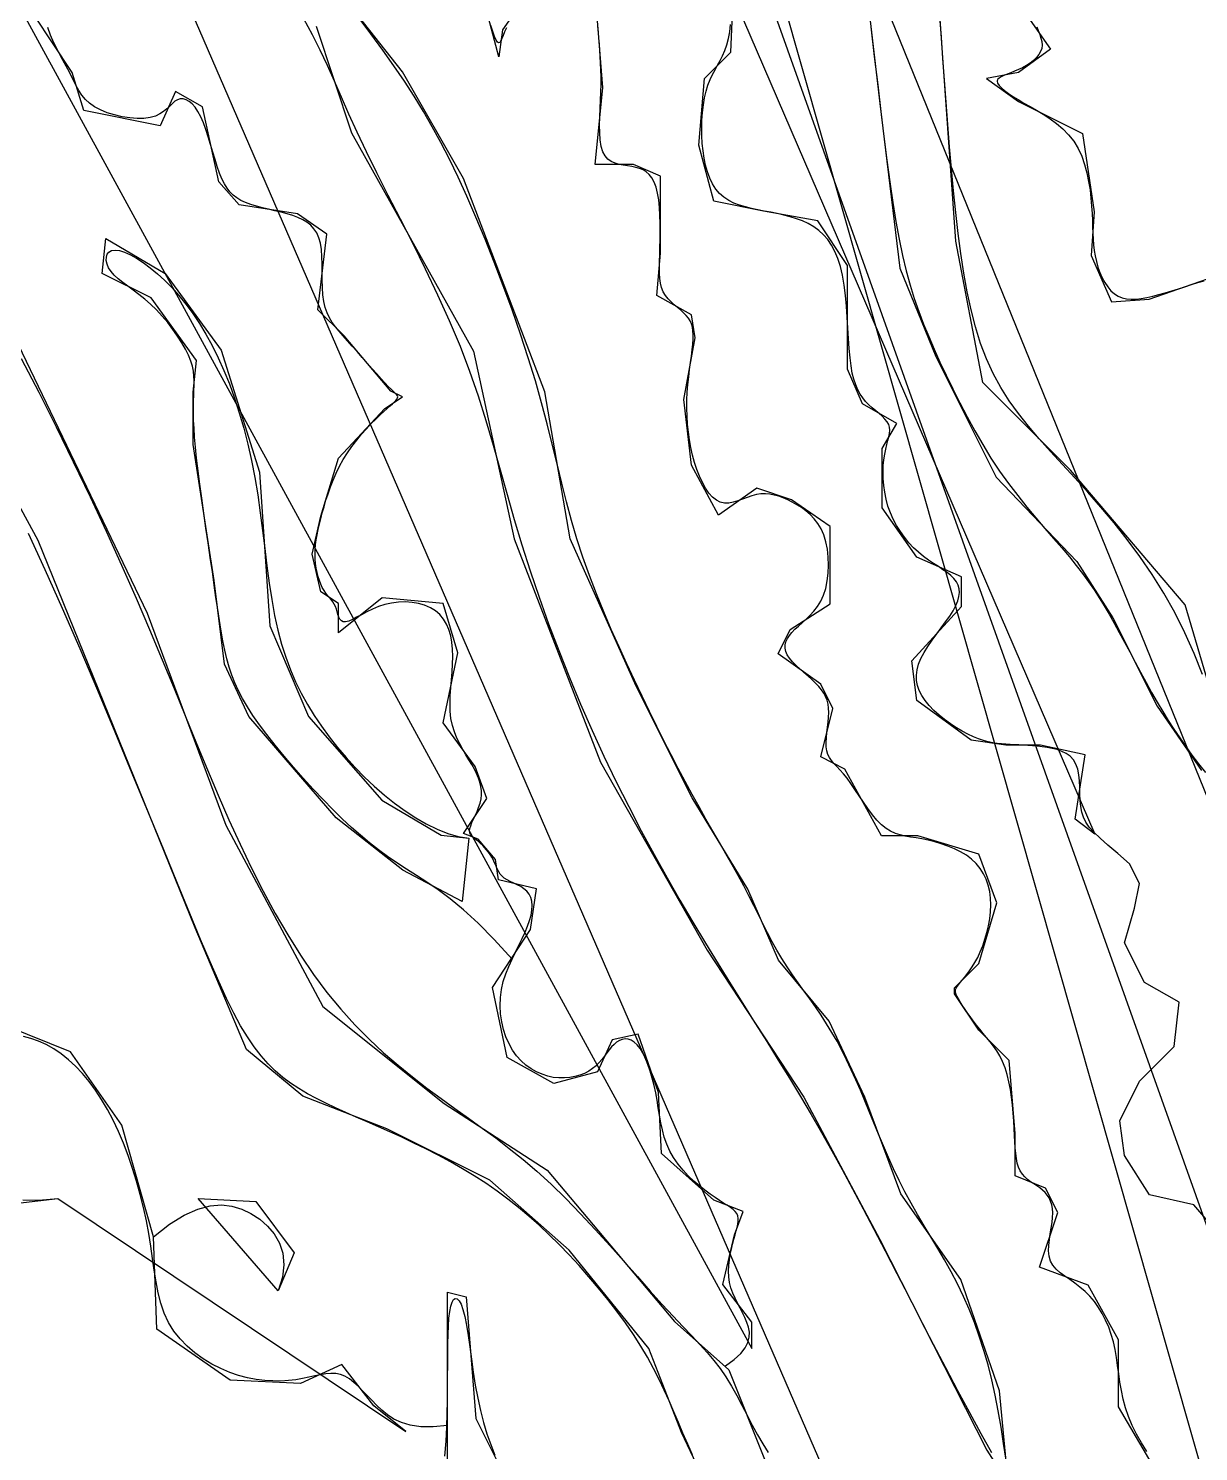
# Model space of a CAD drawing. Header units: metres. Extents: x -5582206 to 1721362, y -2047520 to 6750995.
# Drawn here: x 4066.6 to 4296.3, y 2052.4 to 2331.7 of the extents above; entities that cross this region are included whole.
import ezdxf

# ---------------------------------------------------------------- set-up
doc = ezdxf.new("R2010")
doc.units = ezdxf.units.M
doc.layers.add('3', color=3, linetype='Continuous')
doc.layers.add('7', color=7, linetype='Continuous')

msp = doc.modelspace()

# ---------------------------------------------------------------- linework, layer by layer
at = {"layer": '3'}
for points in [[(4375.5, 1989.98), (4183.37, 2463.27)], [(4172.16, 2449.42), (4343.91, 1967.58)], [(4304.23, 2182.93), (4293.65, 2218.6), (4271.17, 2245.02), (4253.98, 2262.2), (4248.69, 2289.94), (4246.04, 2326.94), (4243.97, 2357.17), (4236.87, 2375.31), (4231.35, 2397.38), (4216.35, 2417.88), (4195.04, 2434.44), (4184.78, 2443.9), (4172.16, 2449.42)], [(4049.96, 2447.09), (4313.99, 1838.35)], [(4160.54, 2441.04), (4275.97, 2173.6), (4272.08, 2176.51), (4274.02, 2189.12), (4265.28, 2191.06), (4258.48, 2191.06), (4251.68, 2192.03), (4241, 2199.8), (4240.03, 2207.56), (4249.74, 2218.23), (4249.74, 2224.06), (4241, 2227.94), (4234.2, 2237.64), (4234.2, 2249.28), (4237.11, 2254.14), (4230.31, 2258.02), (4227.4, 2264.81), (4227.4, 2285.19), (4221.57, 2293.92), (4210.89, 2295.86), (4201.17, 2297.8), (4198.2, 2308.8), (4199.34, 2321.91), (4204.48, 2327.04), (4205.05, 2340.72)], [(4008.34, 2439.44), (4208.62, 2072.65), (4208.62, 2077.79), (4202.9, 2085.21), (4205.19, 2094.92), (4206.9, 2099.49), (4201.18, 2101.77), (4190.9, 2110.91), (4190.32, 2122.9), (4186.32, 2134.32), (4181.18, 2133.18), (4178.32, 2126.9), (4169.75, 2124.62), (4160.6, 2129.75), (4157.74, 2143.46), (4165.17, 2154.88), (4166.32, 2162.87), (4158.89, 2164.59), (4158.31, 2168.58), (4154.89, 2172.58), (4152.03, 2173.72), (4156.6, 2180.58), (4154.31, 2186.86), (4148.03, 2195.42), (4150.88, 2209.13), (4148.03, 2218.83), (4136.02, 2219.98), (4127.45, 2213.12), (4127.45, 2218.83), (4124.02, 2221.12), (4122.3, 2228.54), (4124.02, 2235.96), (4127.45, 2247.38), (4136.59, 2257.09), (4140.02, 2259.38), (4137.74, 2260.52), (4128.59, 2271.37), (4123.45, 2276.51), (4125.16, 2291.35), (4119.45, 2295.35), (4108.01, 2297.06), (4104.01, 2301.63), (4100.77, 2316.33), (4095.51, 2319.33), (4092.5, 2312.57), (4077.48, 2315.58), (4075.22, 2323.08), (4067.71, 2334.34)], [(4333.31, 1921.19), (4187.94, 2431.28), (4206.09, 2410), (4222.67, 2388.71), (4227.4, 2371.36), (4233.71, 2316.97), (4237.66, 2284.64), (4244.76, 2267.3), (4256.6, 2243.64), (4272.38, 2227.09), (4279.49, 2216.05), (4288.17, 2198.71), (4296.85, 2186.09)], [(4301.88, 1933.89), (4287.57, 1972.59), (4267.36, 2008.77), (4259.78, 2037.37), (4257.25, 2064.3), (4249.67, 2086.17), (4237.88, 2103), (4230.78, 2121.93), (4223.8, 2136.88), (4213.83, 2148.83), (4207.85, 2162.78), (4196.88, 2180.71), (4185.91, 2202.63), (4172.94, 2231.52), (4167.96, 2260.41), (4152, 2302.25), (4140.03, 2323.18), (4118.09, 2351.07)], [(3985.26, 2344.09), (4013.8, 2323.89), (4035.21, 2317.95), (4061.38, 2276.36), (4089.93, 2216.95), (4105.39, 2175.37), (4124.42, 2139.72), (4148.21, 2120.71), (4168.43, 2107.64), (4193.41, 2077.93), (4204.11, 2068.42), (4211.25, 2050.6), (4221.95, 2042.28), (4231.47, 2042.28), (4244.38, 2028.76), (4246.91, 2006.66), (4243.11, 1993.4), (4236.79, 1988.35), (4236.16, 1975.09), (4239.32, 1962.46), (4233, 1951.72)], [(4203.05, 2038.74), (4194.79, 2056.16), (4188.37, 2072.66), (4172.77, 2091.92), (4157.16, 2105.67), (4136.97, 2115.75), (4120.45, 2122.17), (4109.44, 2131.34), (4099.35, 2155.18), (4068.52, 2231.21), (4045.92, 2272.8), (4028.08, 2298.94), (4000.72, 2320.33), (3976.93, 2341.72)], [(4164.98, 2339), (4159.68, 2331.44), (4158.93, 2326.15), (4155.14, 2340.51)], [(4288.94, 2046.9), (4280.59, 2061.2), (4280.59, 2074.31), (4274.62, 2085.04), (4265.08, 2088.61), (4268.66, 2099.34), (4266.27, 2104.1), (4260.31, 2106.49), (4260.31, 2114.83), (4259.11, 2129.13), (4253.15, 2135.09), (4248.38, 2142.24), (4248.38, 2143.43), (4253.15, 2148.2), (4256.73, 2160.12), (4253.15, 2169.65), (4241.22, 2173.22), (4234.06, 2173.22), (4226.9, 2186.33), (4222.13, 2188.72), (4224.52, 2198.25), (4222.13, 2203.02), (4213.78, 2208.98), (4216.17, 2213.74), (4224, 2218.81), (4224, 2233.93), (4216.43, 2239.22), (4209.62, 2241.49), (4202.06, 2236.2), (4196.76, 2246.02), (4195.25, 2258.87), (4197.52, 2270.97), (4196.76, 2275.5), (4189.95, 2279.28), (4190.71, 2287.6), (4190.71, 2302.72), (4185.41, 2304.98), (4177.84, 2304.98), (4179.36, 2320.1), (4178.6, 2329.93), (4177.84, 2339)], [(4120.59, 2333.64), (4122.29, 2330.52), (4123.82, 2327.48), (4125.24, 2324.47), (4126.61, 2321.41), (4128, 2318.25), (4129.47, 2314.93), (4131.08, 2311.39), (4132.89, 2307.57), (4134.94, 2303.42), (4137.19, 2298.99), (4139.59, 2294.32), (4142.05, 2289.47), (4144.52, 2284.5), (4146.93, 2279.45), (4149.23, 2274.4), (4151.34, 2269.38), (4153.21, 2264.44), (4154.89, 2259.57), (4156.42, 2254.74), (4157.84, 2249.93), (4159.21, 2245.11), (4160.57, 2240.26), (4161.97, 2235.35), (4163.47, 2230.36), (4165.1, 2225.27), (4166.85, 2220.09), (4168.73, 2214.86), (4170.72, 2209.6), (4172.81, 2204.35), (4174.99, 2199.12), (4177.26, 2193.94), (4179.59, 2188.85), (4181.99, 2183.86), (4184.44, 2178.98), (4186.92, 2174.22), (4189.44, 2169.57), (4191.97, 2165.03), (4194.5, 2160.62), (4197.03, 2156.32), (4199.54, 2152.15), (4202.01, 2148.1), (4204.45, 2144.17), (4206.86, 2140.32), (4209.22, 2136.57), (4211.53, 2132.88), (4213.79, 2129.25), (4216, 2125.66), (4218.15, 2122.1), (4220.24, 2118.55), (4222.29, 2115), (4224.32, 2111.4), (4226.34, 2107.73), (4228.37, 2103.96), (4230.45, 2100.07), (4232.57, 2096.02), (4234.78, 2091.8), (4237.06, 2087.37), (4239.42, 2082.81), (4241.82, 2078.16), (4244.23, 2073.49), (4246.64, 2068.88), (4249.01, 2064.38), (4251.32, 2060.05), (4253.54, 2055.98), (4255.65, 2052.19)], [(4123.08, 2332.14), (4130.06, 2311.22), (4153.99, 2268.38), (4161.97, 2231.52), (4178.93, 2187.69), (4199.87, 2150.83), (4218.82, 2121.93), (4233.77, 2094.04), (4254.74, 2052.68), (4268.5, 2031.07), (4280.3, 2004.88), (4282.27, 1969.52), (4291.45, 1921.71), (4291.45, 1905.34), (4294.4, 1876.45), (4287.11, 1847.79), (4281.19, 1831.87), (4268.9, 1820.04), (4257.97, 1813.22), (4256.3, 1812.29)], [(4258.51, 2050.69), (4258.04, 2053.98), (4257.54, 2057.21), (4257, 2060.37), (4256.41, 2063.45), (4255.74, 2066.46), (4254.99, 2069.4), (4254.16, 2072.25), (4253.27, 2075.02), (4252.3, 2077.72), (4251.26, 2080.33), (4250.15, 2082.87), (4248.97, 2085.33), (4247.73, 2087.71), (4246.44, 2090.03), (4245.12, 2092.29), (4243.78, 2094.52), (4242.46, 2096.73), (4241.15, 2098.92), (4239.88, 2101.13), (4238.66, 2103.35), (4237.52, 2105.6), (4236.44, 2107.87), (4235.41, 2110.15), (4234.43, 2112.43), (4233.49, 2114.69), (4232.58, 2116.92), (4231.68, 2119.12), (4230.8, 2121.27), (4229.92, 2123.36), (4229.04, 2125.38), (4228.14, 2127.35), (4227.23, 2129.26), (4226.3, 2131.12), (4225.34, 2132.92), (4224.34, 2134.67), (4223.3, 2136.38), (4222.22, 2138.04), (4221.11, 2139.66), (4219.98, 2141.26), (4218.84, 2142.83), (4217.71, 2144.4), (4216.6, 2145.98), (4215.52, 2147.56), (4214.49, 2149.16), (4213.53, 2150.8), (4212.6, 2152.47), (4211.7, 2154.18), (4210.82, 2155.93), (4209.92, 2157.73), (4209, 2159.58), (4208.04, 2161.48), (4207.02, 2163.44), (4205.92, 2165.47), (4204.75, 2167.55), (4203.53, 2169.7), (4202.26, 2171.91), (4200.95, 2174.18), (4199.61, 2176.52), (4198.25, 2178.92), (4196.88, 2181.38), (4195.5, 2183.9), (4194.13, 2186.49), (4192.75, 2189.15), (4191.35, 2191.9), (4189.94, 2194.73), (4188.51, 2197.65), (4187.06, 2200.67), (4185.57, 2203.79), (4184.07, 2207.02), (4182.55, 2210.34), (4181.03, 2213.75), (4179.55, 2217.22), (4178.11, 2220.75), (4176.74, 2224.32), (4175.45, 2227.91), (4174.27, 2231.52), (4173.21, 2235.14), (4172.23, 2238.78), (4171.3, 2242.47), (4170.39, 2246.24), (4169.45, 2250.1), (4168.45, 2254.1), (4167.36, 2258.25), (4166.13, 2262.57), (4164.74, 2267.08), (4163.21, 2271.73), (4161.56, 2276.45), (4159.83, 2281.17), (4158.05, 2285.83), (4156.24, 2290.36), (4154.44, 2294.69), (4152.67, 2298.77), (4150.95, 2302.54), (4149.26, 2306.03), (4147.59, 2309.31), (4145.89, 2312.42), (4144.15, 2315.43), (4142.33, 2318.38), (4140.42, 2321.33), (4138.37, 2324.34), (4136.17, 2327.44), (4133.83, 2330.65), (4131.33, 2333.97)], [(4160.44, 2331.82), (4160.09, 2331.04), (4159.8, 2330.33), (4159.56, 2329.72), (4159.34, 2329.25), (4159.13, 2328.95), (4158.91, 2328.86), (4158.68, 2329.01), (4158.42, 2329.42), (4158.12, 2330.14), (4157.77, 2331.11), (4157.4, 2332.3)], [(4286.17, 2052.4), (4285.08, 2054.1), (4284.12, 2055.82), (4283.28, 2057.55), (4282.56, 2059.28), (4281.98, 2061), (4281.52, 2062.71), (4281.16, 2064.39), (4280.87, 2066.05), (4280.64, 2067.68), (4280.42, 2069.29), (4280.19, 2070.86), (4279.92, 2072.41), (4279.59, 2073.91), (4279.17, 2075.38), (4278.67, 2076.81), (4278.07, 2078.17), (4277.4, 2079.47), (4276.66, 2080.7), (4275.85, 2081.85), (4274.97, 2082.9), (4274.02, 2083.84), (4273.03, 2084.69), (4272.02, 2085.45), (4271.01, 2086.15), (4270.05, 2086.82), (4269.16, 2087.5), (4268.38, 2088.2), (4267.73, 2088.96), (4267.26, 2089.8), (4266.99, 2090.75), (4266.88, 2091.78), (4266.9, 2092.87), (4267.02, 2094), (4267.19, 2095.14), (4267.38, 2096.26), (4267.55, 2097.33), (4267.66, 2098.34), (4267.69, 2099.27), (4267.63, 2100.1), (4267.49, 2100.86), (4267.26, 2101.55), (4266.97, 2102.17), (4266.6, 2102.73), (4266.17, 2103.24), (4265.67, 2103.71), (4265.13, 2104.14), (4264.54, 2104.55), (4263.94, 2104.95), (4263.34, 2105.37), (4262.75, 2105.81), (4262.21, 2106.3), (4261.72, 2106.85), (4261.3, 2107.48), (4260.97, 2108.2), (4260.72, 2109.01), (4260.54, 2109.91), (4260.41, 2110.91), (4260.31, 2112), (4260.24, 2113.18), (4260.17, 2114.45), (4260.11, 2115.82), (4260.02, 2117.28), (4259.91, 2118.8), (4259.77, 2120.36), (4259.58, 2121.93), (4259.36, 2123.48), (4259.07, 2124.98), (4258.73, 2126.41), (4258.32, 2127.74), (4257.83, 2128.94), (4257.29, 2130.04), (4256.69, 2131.04), (4256.06, 2131.96), (4255.39, 2132.83), (4254.71, 2133.66), (4254.03, 2134.47), (4253.35, 2135.29), (4252.69, 2136.11), (4252.05, 2136.94), (4251.45, 2137.77), (4250.89, 2138.57), (4250.37, 2139.33), (4249.91, 2140.04), (4249.51, 2140.68), (4249.17, 2141.25), (4248.91, 2141.72), (4248.72, 2142.13), (4248.61, 2142.48), (4248.57, 2142.79), (4248.61, 2143.08), (4248.72, 2143.37), (4248.91, 2143.68), (4249.17, 2144.03), (4249.51, 2144.43), (4249.9, 2144.89), (4250.35, 2145.43), (4250.84, 2146.04), (4251.35, 2146.73), (4251.88, 2147.52), (4252.42, 2148.4), (4252.95, 2149.39), (4253.46, 2150.49), (4253.94, 2151.67), (4254.38, 2152.94), (4254.76, 2154.26), (4255.08, 2155.61), (4255.33, 2156.99), (4255.48, 2158.36), (4255.53, 2159.72), (4255.48, 2161.04), (4255.31, 2162.32), (4255.02, 2163.54), (4254.61, 2164.71), (4254.09, 2165.81), (4253.44, 2166.84), (4252.66, 2167.79), (4251.76, 2168.66), (4250.73, 2169.43), (4249.59, 2170.12), (4248.38, 2170.72), (4247.11, 2171.24), (4245.81, 2171.69), (4244.51, 2172.06), (4243.24, 2172.38), (4242.01, 2172.63), (4240.86, 2172.83), (4239.76, 2173.01), (4238.73, 2173.19), (4237.74, 2173.42), (4236.79, 2173.73), (4235.86, 2174.14), (4234.96, 2174.69), (4234.06, 2175.41), (4233.17, 2176.32), (4232.28, 2177.4), (4231.4, 2178.58), (4230.53, 2179.83), (4229.68, 2181.1), (4228.86, 2182.34), (4228.06, 2183.5), (4227.3, 2184.55), (4226.58, 2185.44), (4225.9, 2186.19), (4225.27, 2186.85), (4224.72, 2187.45), (4224.23, 2188.02), (4223.83, 2188.6), (4223.53, 2189.21), (4223.32, 2189.91), (4223.23, 2190.71), (4223.22, 2191.59), (4223.28, 2192.54), (4223.37, 2193.53), (4223.49, 2194.55), (4223.6, 2195.55), (4223.69, 2196.53), (4223.72, 2197.46), (4223.68, 2198.32), (4223.57, 2199.11), (4223.38, 2199.86), (4223.1, 2200.56), (4222.74, 2201.24), (4222.3, 2201.9), (4221.76, 2202.55), (4221.14, 2203.22), (4220.42, 2203.9), (4219.65, 2204.59), (4218.85, 2205.29), (4218.06, 2206), (4217.3, 2206.7), (4216.61, 2207.41), (4216.02, 2208.1), (4215.57, 2208.78), (4215.28, 2209.44), (4215.15, 2210.09), (4215.16, 2210.72), (4215.31, 2211.34), (4215.59, 2211.96), (4215.98, 2212.57), (4216.48, 2213.18), (4217.07, 2213.79), (4217.75, 2214.41), (4218.49, 2215.06), (4219.26, 2215.74), (4220.03, 2216.49), (4220.79, 2217.32), (4221.5, 2218.25), (4222.15, 2219.3), (4222.69, 2220.49), (4223.12, 2221.82), (4223.43, 2223.27), (4223.61, 2224.8), (4223.68, 2226.37), (4223.62, 2227.95), (4223.45, 2229.48), (4223.15, 2230.95), (4222.74, 2232.29), (4222.21, 2233.49), (4221.58, 2234.55), (4220.86, 2235.49), (4220.07, 2236.31), (4219.23, 2237.03), (4218.36, 2237.66), (4217.46, 2238.22), (4216.56, 2238.72), (4215.67, 2239.16), (4214.78, 2239.55), (4213.9, 2239.88), (4213.03, 2240.13), (4212.15, 2240.3), (4211.27, 2240.38), (4210.39, 2240.36), (4209.5, 2240.23), (4208.59, 2239.99), (4207.68, 2239.67), (4206.77, 2239.33), (4205.87, 2239), (4204.98, 2238.73), (4204.1, 2238.56), (4203.25, 2238.54), (4202.43, 2238.72), (4201.65, 2239.11), (4200.9, 2239.72), (4200.19, 2240.52), (4199.53, 2241.49), (4198.92, 2242.59), (4198.36, 2243.82), (4197.84, 2245.14), (4197.39, 2246.53), (4196.99, 2247.97), (4196.66, 2249.45), (4196.38, 2250.96), (4196.16, 2252.5), (4196, 2254.05), (4195.9, 2255.62), (4195.86, 2257.18), (4195.88, 2258.75), (4195.95, 2260.3), (4196.07, 2261.82), (4196.22, 2263.31), (4196.4, 2264.75), (4196.57, 2266.12), (4196.75, 2267.41), (4196.9, 2268.61), (4197.01, 2269.71), (4197.08, 2270.69), (4197.1, 2271.57), (4197.06, 2272.35), (4196.95, 2273.06), (4196.77, 2273.71), (4196.51, 2274.3), (4196.18, 2274.85), (4195.75, 2275.38), (4195.23, 2275.89), (4194.65, 2276.41), (4194.03, 2276.93), (4193.39, 2277.47), (4192.76, 2278.04), (4192.17, 2278.66), (4191.64, 2279.32), (4191.21, 2280.04), (4190.89, 2280.83), (4190.67, 2281.7), (4190.53, 2282.65), (4190.47, 2283.68), (4190.46, 2284.8), (4190.48, 2286.01), (4190.53, 2287.32), (4190.58, 2288.73), (4190.62, 2290.24), (4190.64, 2291.82), (4190.63, 2293.43), (4190.58, 2295.03), (4190.48, 2296.58), (4190.33, 2298.05), (4190.11, 2299.39), (4189.82, 2300.57), (4189.45, 2301.56), (4189, 2302.37), (4188.48, 2303.02), (4187.9, 2303.54), (4187.26, 2303.93), (4186.56, 2304.22), (4185.82, 2304.44), (4185.03, 2304.61), (4184.21, 2304.74), (4183.38, 2304.86), (4182.56, 2305.02), (4181.77, 2305.25), (4181.03, 2305.58), (4180.37, 2306.04), (4179.8, 2306.67), (4179.36, 2307.5), (4179.04, 2308.56), (4178.85, 2309.81), (4178.76, 2311.22), (4178.74, 2312.75), (4178.78, 2314.35), (4178.84, 2315.99), (4178.92, 2317.63), (4178.98, 2319.22), (4179.01, 2320.74), (4179.01, 2322.18), (4178.98, 2323.57), (4178.93, 2324.89), (4178.86, 2326.17), (4178.78, 2327.41), (4178.69, 2328.61), (4178.6, 2329.8), (4178.5, 2330.98), (4178.4, 2332.12)], [(4282.77, 2167.78), (4282.77, 2167.78), (4280.44, 2169.77), (4278.52, 2171.41), (4276.98, 2172.79), (4275.76, 2173.95), (4274.84, 2174.98), (4274.16, 2175.93), (4273.69, 2176.88), (4273.38, 2177.88), (4273.19, 2179), (4273.09, 2180.21), (4273.03, 2181.48), (4272.99, 2182.77), (4272.93, 2184.03), (4272.81, 2185.24), (4272.59, 2186.36), (4272.24, 2187.34), (4271.74, 2188.17), (4271.09, 2188.85), (4270.33, 2189.4), (4269.47, 2189.83), (4268.55, 2190.16), (4267.58, 2190.41), (4266.59, 2190.6), (4265.61, 2190.74), (4264.65, 2190.85), (4263.72, 2190.93), (4262.81, 2190.99), (4261.92, 2191.04), (4261.05, 2191.09), (4260.19, 2191.13), (4259.33, 2191.17), (4258.48, 2191.23), (4257.63, 2191.3), (4256.77, 2191.39), (4255.9, 2191.53), (4255, 2191.71), (4254.08, 2191.96), (4253.11, 2192.27), (4252.1, 2192.67), (4251.04, 2193.17), (4249.92, 2193.76), (4248.76, 2194.45), (4247.6, 2195.22), (4246.46, 2196.06), (4245.37, 2196.95), (4244.34, 2197.87), (4243.42, 2198.83), (4242.62, 2199.8), (4241.97, 2200.77), (4241.47, 2201.75), (4241.12, 2202.73), (4240.94, 2203.74), (4240.91, 2204.77), (4241.05, 2205.82), (4241.35, 2206.91), (4241.81, 2208.04), (4242.43, 2209.22), (4243.18, 2210.42), (4244.02, 2211.64), (4244.9, 2212.86), (4245.8, 2214.06), (4246.66, 2215.23), (4247.45, 2216.36), (4248.12, 2217.42), (4248.65, 2218.42), (4249.04, 2219.34), (4249.27, 2220.2), (4249.36, 2221), (4249.3, 2221.75), (4249.1, 2222.45), (4248.76, 2223.11), (4248.28, 2223.73), (4247.67, 2224.33), (4246.95, 2224.9), (4246.12, 2225.48), (4245.23, 2226.08), (4244.28, 2226.7), (4243.3, 2227.37), (4242.31, 2228.1), (4241.32, 2228.91), (4240.37, 2229.8), (4239.45, 2230.78), (4238.59, 2231.83), (4237.78, 2232.95), (4237.04, 2234.13), (4236.38, 2235.37), (4235.81, 2236.65), (4235.33, 2237.96), (4234.96, 2239.31), (4234.69, 2240.67), (4234.5, 2242.03), (4234.4, 2243.36), (4234.38, 2244.66), (4234.42, 2245.9), (4234.53, 2247.07), (4234.69, 2248.15), (4234.89, 2249.13), (4235.11, 2250.02), (4235.33, 2250.82), (4235.52, 2251.55), (4235.65, 2252.22), (4235.71, 2252.84), (4235.67, 2253.42), (4235.49, 2253.97), (4235.18, 2254.51), (4234.74, 2255.05), (4234.2, 2255.58), (4233.59, 2256.12), (4232.94, 2256.67), (4232.26, 2257.25), (4231.6, 2257.86), (4230.96, 2258.5), (4230.39, 2259.2), (4229.87, 2259.96), (4229.41, 2260.8), (4229, 2261.76), (4228.65, 2262.84), (4228.34, 2264.07), (4228.09, 2265.48), (4227.89, 2267.07), (4227.72, 2268.87), (4227.59, 2270.83), (4227.47, 2272.9), (4227.34, 2275.04), (4227.19, 2277.19), (4227, 2279.31), (4226.75, 2281.34), (4226.43, 2283.25), (4226.02, 2284.98), (4225.52, 2286.53), (4224.94, 2287.93), (4224.26, 2289.17), (4223.51, 2290.27), (4222.67, 2291.23), (4221.76, 2292.07), (4220.76, 2292.79), (4219.7, 2293.4), (4218.56, 2293.93), (4217.38, 2294.37), (4216.15, 2294.75), (4214.89, 2295.07), (4213.61, 2295.36), (4212.33, 2295.62), (4211.05, 2295.86), (4209.78, 2296.11), (4208.55, 2296.37), (4207.34, 2296.67), (4206.19, 2297.02), (4205.1, 2297.44), (4204.08, 2297.95), (4203.14, 2298.57), (4202.3, 2299.31), (4201.56, 2300.19), (4200.92, 2301.19), (4200.37, 2302.31), (4199.91, 2303.53), (4199.54, 2304.84), (4199.25, 2306.22), (4199.03, 2307.66), (4198.89, 2309.15), (4198.8, 2310.67), (4198.78, 2312.21), (4198.83, 2313.73), (4198.94, 2315.23), (4199.11, 2316.69), (4199.35, 2318.08), (4199.65, 2319.38), (4200.01, 2320.58), (4200.43, 2321.66), (4200.89, 2322.65), (4201.39, 2323.58), (4201.9, 2324.49), (4202.4, 2325.39), (4202.88, 2326.34), (4203.33, 2327.35), (4203.72, 2328.47), (4204.04, 2329.7), (4204.28, 2331.04), (4204.46, 2332.46)], [(4297.07, 2204.93), (4295.44, 2209.06), (4293.64, 2213.11), (4291.67, 2217.06), (4289.52, 2220.87), (4287.21, 2224.53), (4284.78, 2228.05), (4282.27, 2231.43), (4279.71, 2234.66), (4277.13, 2237.74), (4274.57, 2240.69), (4272.05, 2243.48), (4269.62, 2246.14), (4267.27, 2248.69), (4265.04, 2251.18), (4262.93, 2253.64), (4260.96, 2256.11), (4259.13, 2258.62), (4257.46, 2261.23), (4255.96, 2263.96), (4254.65, 2266.85), (4253.5, 2269.9), (4252.5, 2273.11), (4251.64, 2276.48), (4250.88, 2280.01), (4250.23, 2283.69), (4249.65, 2287.51), (4249.13, 2291.49), (4248.65, 2295.6), (4248.21, 2299.83), (4247.81, 2304.13), (4247.43, 2308.49), (4247.08, 2312.87), (4246.75, 2317.24), (4246.44, 2321.56), (4246.14, 2325.81), (4245.85, 2329.96), (4245.55, 2333.99)], [(4263.24, 2333.31), (4267.24, 2327.61), (4260.96, 2323.05), (4254.69, 2321.91), (4260.96, 2317.35), (4273.51, 2311.08), (4275.8, 2295.69), (4275.23, 2287.14), (4279.22, 2278.02), (4286.64, 2278.59), (4298.05, 2282.58)], [(4203.47, 2069.23), (4203.47, 2069.23), (4205.17, 2070.47), (4206.43, 2071.65), (4207.31, 2072.76), (4207.85, 2073.82), (4208.11, 2074.84), (4208.13, 2075.83), (4207.97, 2076.79), (4207.66, 2077.74), (4207.27, 2078.69), (4206.81, 2079.63), (4206.31, 2080.58), (4205.81, 2081.54), (4205.32, 2082.52), (4204.88, 2083.52), (4204.51, 2084.54), (4204.23, 2085.6), (4204.08, 2086.68), (4204.03, 2087.79), (4204.08, 2088.9), (4204.2, 2090.01), (4204.38, 2091.09), (4204.6, 2092.14), (4204.84, 2093.14), (4205.09, 2094.07), (4205.33, 2094.92), (4205.56, 2095.7), (4205.74, 2096.41), (4205.88, 2097.05), (4205.95, 2097.64), (4205.95, 2098.17), (4205.86, 2098.66), (4205.66, 2099.11), (4205.36, 2099.52), (4204.94, 2099.92), (4204.41, 2100.31), (4203.79, 2100.73), (4203.08, 2101.18), (4202.27, 2101.68), (4201.39, 2102.25), (4200.42, 2102.92), (4199.39, 2103.68), (4198.32, 2104.55), (4197.23, 2105.5), (4196.15, 2106.54), (4195.11, 2107.66), (4194.14, 2108.84), (4193.27, 2110.09), (4192.52, 2111.39), (4191.91, 2112.73), (4191.43, 2114.11), (4191.05, 2115.52), (4190.74, 2116.95), (4190.48, 2118.41), (4190.25, 2119.87), (4190.02, 2121.34), (4189.75, 2122.81), (4189.44, 2124.26), (4189.08, 2125.68), (4188.67, 2127.05), (4188.23, 2128.34), (4187.75, 2129.52), (4187.23, 2130.58), (4186.69, 2131.49), (4186.13, 2132.23), (4185.55, 2132.78), (4184.96, 2133.14), (4184.37, 2133.34), (4183.77, 2133.38), (4183.19, 2133.29), (4182.62, 2133.07), (4182.08, 2132.75), (4181.56, 2132.32), (4181.08, 2131.82), (4180.61, 2131.26), (4180.15, 2130.65), (4179.68, 2130.02), (4179.18, 2129.37), (4178.64, 2128.74), (4178.04, 2128.13), (4177.37, 2127.57), (4176.61, 2127.06), (4175.77, 2126.63), (4174.87, 2126.27), (4173.9, 2126), (4172.89, 2125.81), (4171.84, 2125.72), (4170.75, 2125.73), (4169.65, 2125.85), (4168.54, 2126.09), (4167.44, 2126.44), (4166.35, 2126.92), (4165.29, 2127.52), (4164.28, 2128.24), (4163.33, 2129.09), (4162.45, 2130.07), (4161.65, 2131.18), (4160.95, 2132.42), (4160.36, 2133.78), (4159.88, 2135.22), (4159.52, 2136.74), (4159.29, 2138.3), (4159.2, 2139.89), (4159.25, 2141.49), (4159.46, 2143.08), (4159.82, 2144.63), (4160.31, 2146.14), (4160.89, 2147.62), (4161.54, 2149.05), (4162.22, 2150.44), (4162.9, 2151.78), (4163.55, 2153.07), (4164.13, 2154.31), (4164.61, 2155.49), (4165, 2156.62), (4165.27, 2157.68), (4165.44, 2158.67), (4165.48, 2159.59), (4165.41, 2160.42), (4165.22, 2161.17), (4164.89, 2161.83), (4164.43, 2162.39), (4163.87, 2162.87), (4163.24, 2163.28), (4162.57, 2163.65), (4161.88, 2163.98), (4161.2, 2164.3), (4160.58, 2164.63), (4160.03, 2164.97), (4159.58, 2165.34), (4159.22, 2165.75), (4158.93, 2166.18), (4158.68, 2166.63), (4158.47, 2167.1), (4158.27, 2167.59), (4158.07, 2168.08), (4157.84, 2168.58), (4157.57, 2169.08), (4157.26, 2169.58), (4156.92, 2170.06), (4156.55, 2170.52), (4156.17, 2170.97), (4155.78, 2171.38), (4155.38, 2171.76), (4154.98, 2172.11), (4154.59, 2172.41), (4154.23, 2172.68), (4153.9, 2172.94), (4153.62, 2173.21), (4153.41, 2173.5), (4153.27, 2173.83), (4153.21, 2174.22), (4153.27, 2174.67), (4153.43, 2175.22), (4153.68, 2175.84), (4153.98, 2176.52), (4154.33, 2177.26), (4154.67, 2178.03), (4154.99, 2178.84), (4155.27, 2179.66), (4155.46, 2180.48), (4155.55, 2181.3), (4155.54, 2182.11), (4155.43, 2182.93), (4155.23, 2183.75), (4154.95, 2184.59), (4154.59, 2185.45), (4154.15, 2186.33), (4153.65, 2187.24), (4153.08, 2188.18), (4152.48, 2189.17), (4151.87, 2190.21), (4151.28, 2191.29), (4150.72, 2192.44), (4150.23, 2193.65), (4149.83, 2194.93), (4149.55, 2196.28), (4149.4, 2197.71), (4149.37, 2199.2), (4149.42, 2200.74), (4149.53, 2202.3), (4149.66, 2203.87), (4149.79, 2205.43), (4149.89, 2206.97), (4149.93, 2208.46), (4149.89, 2209.89), (4149.74, 2211.25), (4149.5, 2212.53), (4149.15, 2213.72), (4148.68, 2214.81), (4148.08, 2215.79), (4147.36, 2216.66), (4146.5, 2217.41), (4145.51, 2218.02), (4144.39, 2218.5), (4143.18, 2218.84), (4141.91, 2219.06), (4140.58, 2219.15), (4139.24, 2219.11), (4137.9, 2218.94), (4136.59, 2218.64), (4135.34, 2218.23), (4134.14, 2217.73), (4133.02, 2217.19), (4131.99, 2216.64), (4131.04, 2216.13), (4130.2, 2215.7), (4129.48, 2215.38), (4128.88, 2215.22), (4128.4, 2215.24), (4128.04, 2215.43), (4127.77, 2215.75), (4127.56, 2216.17), (4127.38, 2216.66), (4127.23, 2217.2), (4127.07, 2217.74), (4126.88, 2218.26), (4126.64, 2218.74), (4126.35, 2219.18), (4126.04, 2219.6), (4125.7, 2220.01), (4125.34, 2220.44), (4124.99, 2220.9), (4124.64, 2221.41), (4124.3, 2221.97), (4124, 2222.62), (4123.72, 2223.34), (4123.48, 2224.11), (4123.27, 2224.94), (4123.1, 2225.8), (4122.98, 2226.7), (4122.9, 2227.61), (4122.88, 2228.54), (4122.9, 2229.47), (4122.98, 2230.41), (4123.1, 2231.36), (4123.27, 2232.34), (4123.48, 2233.34), (4123.72, 2234.39), (4124, 2235.48), (4124.3, 2236.63), (4124.64, 2237.84), (4125.01, 2239.1), (4125.42, 2240.39), (4125.89, 2241.72), (4126.41, 2243.07), (4127, 2244.42), (4127.66, 2245.77), (4128.4, 2247.1), (4129.23, 2248.4), (4130.12, 2249.67), (4131.06, 2250.89), (4132.02, 2252.05), (4132.98, 2253.13), (4133.92, 2254.14), (4134.81, 2255.05), (4135.64, 2255.86), (4136.38, 2256.55), (4137.03, 2257.14), (4137.6, 2257.64), (4138.07, 2258.06), (4138.45, 2258.41), (4138.75, 2258.71), (4138.95, 2258.96), (4139.07, 2259.19), (4139.1, 2259.39), (4139.03, 2259.61), (4138.87, 2259.84), (4138.62, 2260.13), (4138.27, 2260.48), (4137.81, 2260.91), (4137.26, 2261.46), (4136.59, 2262.14), (4135.83, 2262.96), (4134.98, 2263.9), (4134.06, 2264.93), (4133.1, 2266.03), (4132.12, 2267.15), (4131.14, 2268.28), (4130.18, 2269.38), (4129.26, 2270.42), (4128.4, 2271.38), (4127.6, 2272.28), (4126.89, 2273.15), (4126.25, 2274.02), (4125.69, 2274.92), (4125.23, 2275.89), (4124.86, 2276.95), (4124.59, 2278.12), (4124.43, 2279.44), (4124.34, 2280.87), (4124.3, 2282.37), (4124.29, 2283.91), (4124.28, 2285.43), (4124.23, 2286.9), (4124.12, 2288.29), (4123.92, 2289.55), (4123.62, 2290.64), (4123.2, 2291.58), (4122.67, 2292.39), (4122.03, 2293.08), (4121.29, 2293.66), (4120.45, 2294.16), (4119.52, 2294.59), (4118.49, 2294.97), (4117.38, 2295.31), (4116.21, 2295.63), (4114.99, 2295.93), (4113.77, 2296.22), (4112.55, 2296.52), (4111.38, 2296.83), (4110.27, 2297.17), (4109.25, 2297.54), (4108.34, 2297.96), (4107.54, 2298.43), (4106.82, 2298.98), (4106.18, 2299.62), (4105.61, 2300.36), (4105.09, 2301.21), (4104.6, 2302.19), (4104.14, 2303.32), (4103.69, 2304.6), (4103.25, 2305.99), (4102.81, 2307.45), (4102.37, 2308.95), (4101.91, 2310.43), (4101.44, 2311.86), (4100.95, 2313.19), (4100.43, 2314.38), (4099.89, 2315.39), (4099.32, 2316.23), (4098.74, 2316.89), (4098.15, 2317.38), (4097.56, 2317.7), (4096.98, 2317.86), (4096.42, 2317.86), (4095.89, 2317.7), (4095.38, 2317.4), (4094.89, 2316.98), (4094.37, 2316.48), (4093.8, 2315.95), (4093.16, 2315.42), (4092.42, 2314.92), (4091.54, 2314.5), (4090.5, 2314.2), (4089.29, 2314.04), (4087.94, 2314.02), (4086.49, 2314.14), (4085.01, 2314.37), (4083.53, 2314.72), (4082.1, 2315.17), (4080.78, 2315.71), (4079.6, 2316.33), (4078.62, 2317.02), (4077.8, 2317.78), (4077.1, 2318.61), (4076.5, 2319.5), (4075.96, 2320.46), (4075.45, 2321.48), (4074.92, 2322.57), (4074.34, 2323.71), (4073.7, 2324.91), (4073, 2326.18), (4072.29, 2327.51), (4071.6, 2328.9), (4070.97, 2330.37), (4070.42, 2331.91)], [(4231.97, 2332.02), (4232.66, 2326.22), (4233.32, 2320.64), (4233.94, 2315.39), (4234.54, 2310.48), (4235.13, 2305.87), (4235.7, 2301.58), (4236.29, 2297.57), (4236.89, 2293.83), (4237.52, 2290.36), (4238.19, 2287.14), (4238.9, 2284.14), (4239.67, 2281.34), (4240.49, 2278.69), (4241.38, 2276.15), (4242.32, 2273.68), (4243.33, 2271.23), (4244.4, 2268.76), (4245.55, 2266.24), (4246.77, 2263.64), (4248.07, 2260.96), (4249.43, 2258.23), (4250.86, 2255.49), (4252.36, 2252.75), (4253.93, 2250.04), (4255.56, 2247.39), (4257.26, 2244.83), (4259.01, 2242.37), (4260.8, 2240.02), (4262.6, 2237.77), (4264.39, 2235.63), (4266.15, 2233.58), (4267.84, 2231.63), (4269.44, 2229.78), (4270.94, 2228.01), (4272.3, 2226.32), (4273.55, 2224.7), (4274.71, 2223.12), (4275.79, 2221.55), (4276.81, 2219.98), (4277.8, 2218.38), (4278.77, 2216.73), (4279.75, 2215), (4280.75, 2213.18), (4281.77, 2211.28), (4282.81, 2209.33), (4283.86, 2207.34), (4284.93, 2205.35), (4286, 2203.36), (4287.08, 2201.4), (4288.17, 2199.49), (4289.26, 2197.66), (4290.35, 2195.88), (4291.47, 2194.15), (4292.61, 2192.45), (4293.79, 2190.77), (4295.01, 2189.09), (4296.29, 2187.41), (4297.64, 2185.7)], [(4264.54, 2332.05), (4264.84, 2331.28), (4265.12, 2330.53), (4265.36, 2329.81), (4265.53, 2329.12), (4265.59, 2328.45), (4265.53, 2327.8), (4265.31, 2327.17), (4264.95, 2326.56), (4264.47, 2325.98), (4263.89, 2325.43), (4263.23, 2324.91), (4262.5, 2324.43), (4261.74, 2324), (4260.96, 2323.62), (4260.18, 2323.29), (4259.43, 2323), (4258.72, 2322.73), (4258.09, 2322.48), (4257.55, 2322.23), (4257.14, 2321.96), (4256.87, 2321.67), (4256.78, 2321.34), (4256.87, 2320.96), (4257.15, 2320.53), (4257.61, 2320.05), (4258.22, 2319.52), (4258.97, 2318.96), (4259.87, 2318.36), (4260.88, 2317.73), (4262.01, 2317.07), (4263.23, 2316.37), (4264.51, 2315.64), (4265.83, 2314.85), (4267.16, 2313.99), (4268.44, 2313.05), (4269.67, 2312), (4270.8, 2310.85), (4271.8, 2309.56), (4272.65, 2308.14), (4273.36, 2306.61), (4273.93, 2305), (4274.38, 2303.34), (4274.73, 2301.66), (4275, 2300), (4275.19, 2298.38), (4275.32, 2296.83), (4275.41, 2295.39), (4275.47, 2294.03), (4275.51, 2292.76), (4275.55, 2291.55), (4275.6, 2290.38), (4275.68, 2289.26), (4275.81, 2288.15), (4275.99, 2287.05), (4276.24, 2285.94), (4276.55, 2284.85), (4276.94, 2283.78), (4277.39, 2282.77), (4277.9, 2281.83), (4278.47, 2280.98), (4279.1, 2280.24), (4279.79, 2279.64), (4280.53, 2279.18), (4281.33, 2278.85), (4282.18, 2278.66), (4283.08, 2278.58), (4284.05, 2278.6), (4285.07, 2278.71), (4286.16, 2278.9), (4287.3, 2279.16), (4288.51, 2279.47), (4289.76, 2279.82), (4291.04, 2280.21), (4292.34, 2280.61), (4293.64, 2281.02), (4294.93, 2281.43), (4296.18, 2281.83), (4297.38, 2282.2)], [(4161.54, 2149.05), (4161.54, 2149.05), (4158.04, 2152.92), (4154.88, 2156.12), (4152.02, 2158.75), (4149.41, 2160.9), (4147.03, 2162.67), (4144.82, 2164.16), (4142.77, 2165.47), (4140.82, 2166.7), (4138.95, 2167.93), (4137.12, 2169.19), (4135.34, 2170.51), (4133.57, 2171.88), (4131.81, 2173.35), (4130.03, 2174.91), (4128.22, 2176.59), (4126.37, 2178.4), (4124.45, 2180.35), (4122.51, 2182.41), (4120.57, 2184.55), (4118.65, 2186.73), (4116.81, 2188.91), (4115.06, 2191.05), (4113.43, 2193.11), (4111.97, 2195.06), (4110.69, 2196.88), (4109.59, 2198.57), (4108.64, 2200.18), (4107.83, 2201.73), (4107.13, 2203.25), (4106.54, 2204.77), (4106.02, 2206.34), (4105.57, 2207.96), (4105.16, 2209.68), (4104.79, 2211.5), (4104.44, 2213.44), (4104.1, 2215.5), (4103.77, 2217.68), (4103.43, 2220), (4103.09, 2222.47), (4102.72, 2225.08), (4102.32, 2227.85), (4101.9, 2230.73), (4101.47, 2233.66), (4101.04, 2236.6), (4100.64, 2239.49), (4100.26, 2242.27), (4099.92, 2244.91), (4099.63, 2247.34), (4099.4, 2249.53), (4099.24, 2251.48), (4099.12, 2253.23), (4099.04, 2254.79), (4099.01, 2256.19), (4099, 2257.45), (4099.02, 2258.61), (4099.06, 2259.67), (4099.1, 2260.67), (4099.14, 2261.62), (4099.15, 2262.55), (4099.1, 2263.48), (4098.99, 2264.42), (4098.79, 2265.4), (4098.47, 2266.43), (4098.03, 2267.55), (4097.44, 2268.74), (4096.73, 2270.01), (4095.89, 2271.33), (4094.96, 2272.65), (4093.95, 2273.97), (4092.87, 2275.25), (4091.75, 2276.47), (4090.6, 2277.59), (4089.44, 2278.6), (4088.3, 2279.52), (4087.18, 2280.36), (4086.12, 2281.13), (4085.13, 2281.86), (4084.24, 2282.57), (4083.47, 2283.27), (4082.83, 2283.98), (4082.36, 2284.72), (4082.04, 2285.46), (4081.89, 2286.17), (4081.91, 2286.82), (4082.09, 2287.38), (4082.43, 2287.82), (4082.95, 2288.1), (4083.63, 2288.21), (4084.49, 2288.1), (4085.49, 2287.79), (4086.62, 2287.29), (4087.85, 2286.61), (4089.16, 2285.75), (4090.53, 2284.74), (4091.93, 2283.57), (4093.35, 2282.27), (4094.75, 2280.84), (4096.15, 2279.27), (4097.52, 2277.58), (4098.86, 2275.75), (4100.17, 2273.79), (4101.44, 2271.69), (4102.67, 2269.46), (4103.86, 2267.09), (4104.99, 2264.58), (4106.06, 2261.94), (4107.07, 2259.17), (4108.01, 2256.27), (4108.89, 2253.26), (4109.69, 2250.14), (4110.41, 2246.91), (4111.06, 2243.57), (4111.62, 2240.15), (4112.11, 2236.67), (4112.57, 2233.16), (4113, 2229.66), (4113.43, 2226.22), (4113.88, 2222.85), (4114.38, 2219.61), (4114.94, 2216.52), (4115.58, 2213.62), (4116.32, 2210.89), (4117.14, 2208.3), (4118.05, 2205.85), (4119.07, 2203.5), (4120.18, 2201.24), (4121.39, 2199.04), (4122.71, 2196.89), (4124.13, 2194.76), (4125.66, 2192.66), (4127.27, 2190.61), (4128.97, 2188.6), (4130.75, 2186.65), (4132.6, 2184.77), (4134.51, 2182.97), (4136.48, 2181.25), (4138.49, 2179.63), (4140.55, 2178.13), (4142.63, 2176.77), (4144.72, 2175.57), (4146.82, 2174.55), (4148.92, 2173.72), (4151, 2173.12), (4153.05, 2172.77), (4151.73, 2160.36), (4140.08, 2166.53), (4127.05, 2176.8), (4109.91, 2196.66), (4105.11, 2206.93), (4103.06, 2223.37), (4098.94, 2250.08), (4098.94, 2260.35), (4099.63, 2266.52), (4090.72, 2278.85), (4081.12, 2283.64), (4081.81, 2290.49), (4093.46, 2283.64), (4104.43, 2268.57), (4111.97, 2244.6), (4114.03, 2214.47), (4121.57, 2196.66), (4135.96, 2180.22), (4147.62, 2173.38), (4153.05, 2172.77)], [(4065.21, 2266.95), (4068.65, 2260.3), (4072.07, 2253.52), (4075.43, 2246.66), (4078.71, 2239.8), (4081.88, 2233.01), (4084.9, 2226.36), (4087.75, 2219.92), (4090.4, 2213.75), (4092.88, 2207.82), (4095.22, 2202.14), (4097.46, 2196.65), (4099.62, 2191.36), (4101.74, 2186.23), (4103.85, 2181.23), (4105.98, 2176.36), (4108.17, 2171.58), (4110.41, 2166.91), (4112.71, 2162.39), (4115.08, 2158.01), (4117.51, 2153.81), (4120.01, 2149.82), (4122.57, 2146.03), (4125.21, 2142.49), (4127.92, 2139.2), (4130.69, 2136.15), (4133.5, 2133.32), (4136.34, 2130.68), (4139.18, 2128.22), (4142.02, 2125.92), (4144.84, 2123.75), (4147.61, 2121.7), (4150.34, 2119.73), (4153.03, 2117.81), (4155.69, 2115.9), (4158.34, 2113.95), (4161.01, 2111.91), (4163.7, 2109.75), (4166.43, 2107.41), (4169.22, 2104.86), (4172.08, 2102.07), (4174.97, 2099.09), (4177.86, 2096), (4180.72, 2092.86), (4183.5, 2089.75), (4186.17, 2086.73), (4188.69, 2083.89), (4191.03, 2081.3), (4193.15, 2078.99), (4195.07, 2076.95), (4196.81, 2075.11), (4198.39, 2073.43), (4199.83, 2071.83), (4201.15, 2070.27), (4202.37, 2068.69), (4203.52, 2067.04), (4204.61, 2065.27), (4205.65, 2063.41), (4206.67, 2061.49), (4207.68, 2059.54), (4208.69, 2057.6), (4209.71, 2055.7), (4210.75, 2053.89), (4211.84, 2052.19)], [(4196.99, 2051.75), (4196.03, 2053.88), (4195.1, 2056.01), (4194.19, 2058.12), (4193.29, 2060.23), (4192.38, 2062.34), (4191.43, 2064.45), (4190.42, 2066.58), (4189.33, 2068.73), (4188.15, 2070.91), (4186.84, 2073.12), (4185.39, 2075.37), (4183.82, 2077.65), (4182.14, 2079.95), (4180.37, 2082.23), (4178.54, 2084.5), (4176.64, 2086.72), (4174.71, 2088.9), (4172.77, 2091), (4170.81, 2093.02), (4168.85, 2094.96), (4166.87, 2096.82), (4164.87, 2098.6), (4162.83, 2100.31), (4160.74, 2101.96), (4158.6, 2103.54), (4156.4, 2105.06), (4154.13, 2106.52), (4151.8, 2107.92), (4149.44, 2109.27), (4147.05, 2110.56), (4144.65, 2111.79), (4142.27, 2112.96), (4139.91, 2114.08), (4137.59, 2115.14), (4135.32, 2116.15), (4133.12, 2117.11), (4130.98, 2118.03), (4128.9, 2118.94), (4126.9, 2119.84), (4124.98, 2120.75), (4123.13, 2121.67), (4121.37, 2122.63), (4119.69, 2123.63), (4118.09, 2124.69), (4116.56, 2125.85), (4115.08, 2127.12), (4113.66, 2128.52), (4112.27, 2130.09), (4110.92, 2131.83), (4109.59, 2133.78), (4108.27, 2135.97), (4106.93, 2138.47), (4105.51, 2141.33), (4103.98, 2144.65), (4102.3, 2148.49), (4100.41, 2152.93), (4098.29, 2158.03), (4095.89, 2163.88), (4093.18, 2170.5), (4090.2, 2177.77), (4087.01, 2185.51), (4083.67, 2193.56), (4080.23, 2201.76), (4076.75, 2209.92), (4073.28, 2217.88), (4069.89, 2225.47), (4066.61, 2232.56)], [(4301.22, 2094.03), (4295.39, 2100.82), (4286.65, 2102.76), (4281.79, 2110.53), (4280.82, 2117.32), (4284.71, 2125.08), (4291.51, 2131.87), (4292.48, 2140.61), (4285.68, 2144.49), (4281.79, 2152.25), (4283.74, 2159.04), (4284.71, 2163.89), (4282.77, 2167.78)], [(4065.54, 2101.79), (4068.69, 2101.77), (4072.39, 2102.07), (4140.7, 2056.37), (4134.43, 2061.38), (4128.16, 2069.52), (4120.02, 2065.76), (4106.23, 2066.39), (4091.81, 2076.4), (4091.19, 2094.56), (4084.92, 2116.47), (4074.89, 2130.87), (4062.36, 2135.88)], [(4148.9, 2057.54), (4148.9, 2057.54), (4146.06, 2057.26), (4143.63, 2057.29), (4141.57, 2057.58), (4139.83, 2058.09), (4138.35, 2058.78), (4137.08, 2059.6), (4135.97, 2060.52), (4134.95, 2061.48), (4134, 2062.46), (4133.08, 2063.43), (4132.19, 2064.35), (4131.32, 2065.21), (4130.46, 2065.99), (4129.61, 2066.65), (4128.74, 2067.17), (4127.85, 2067.53), (4126.93, 2067.72), (4125.98, 2067.75), (4124.98, 2067.66), (4123.93, 2067.48), (4122.83, 2067.24), (4121.65, 2066.98), (4120.4, 2066.72), (4119.08, 2066.49), (4117.66, 2066.33), (4116.17, 2066.25), (4114.61, 2066.26), (4112.99, 2066.36), (4111.32, 2066.57), (4109.62, 2066.9), (4107.88, 2067.36), (4106.12, 2067.95), (4104.36, 2068.69), (4102.62, 2069.57), (4100.92, 2070.6), (4099.3, 2071.76), (4097.78, 2073.06), (4096.39, 2074.5), (4095.16, 2076.06), (4094.11, 2077.76), (4093.27, 2079.58), (4092.61, 2081.52), (4092.09, 2083.58), (4091.67, 2085.73), (4091.31, 2087.98), (4090.98, 2090.31), (4090.64, 2092.71), (4090.25, 2095.19), (4089.77, 2097.72), (4089.21, 2100.28), (4088.57, 2102.86), (4087.86, 2105.44), (4087.07, 2107.98), (4086.21, 2110.48), (4085.28, 2112.9), (4084.29, 2115.22), (4083.25, 2117.43), (4082.14, 2119.52), (4080.99, 2121.48), (4079.78, 2123.32), (4078.52, 2125.02), (4077.21, 2126.59), (4075.87, 2128.02), (4074.48, 2129.31), (4073.05, 2130.45), (4071.59, 2131.44), (4070.11, 2132.28), (4068.61, 2132.96), (4067.11, 2133.49), (4065.62, 2133.86)], [(4061.73, 2100.82), (4072.39, 2102.07)], [(4091.19, 2094.56), (4091.19, 2094.56), (4094.34, 2097.02), (4097.21, 2098.81), (4099.85, 2100), (4102.27, 2100.64), (4104.5, 2100.81), (4106.57, 2100.57), (4108.49, 2099.98), (4110.3, 2099.1), (4112.01, 2097.99), (4113.56, 2096.66), (4114.88, 2095.11), (4115.9, 2093.33), (4116.56, 2091.32), (4116.78, 2089.08), (4116.49, 2086.62), (4115.63, 2083.92), (4099.96, 2102.07), (4111.24, 2101.45), (4118.76, 2091.43), (4115.63, 2083.92)], [(4092.06, 1887.04), (4100.45, 1907.55), (4108.85, 1928.05), (4120.98, 1945.76), (4122.85, 1963.47), (4126.58, 1984.91), (4139.64, 1998.89), (4141.51, 2015.66), (4148.9, 2046.99), (4148.9, 2068.08), (4148.9, 2083.66), (4152.57, 2082.75), (4154.41, 2058.91), (4161.75, 2044.24), (4166.34, 2026.82), (4162.67, 2010.32), (4170.01, 2012.15), (4181.02, 1994.73), (4181.02, 1970.9), (4173.68, 1954.39), (4162.67, 1950.73), (4155.33, 1962.64), (4159, 1976.4), (4170.01, 1983.73)], [(4148.38, 2051.53), (4148.6, 2054.43), (4148.75, 2057.21), (4148.84, 2059.86), (4148.88, 2062.39), (4148.9, 2064.83), (4148.9, 2067.16), (4148.91, 2069.41), (4148.91, 2071.55), (4148.94, 2073.55), (4148.98, 2075.41), (4149.05, 2077.1), (4149.16, 2078.59), (4149.31, 2079.87), (4149.52, 2080.91), (4149.77, 2081.7), (4150.07, 2082.22), (4150.41, 2082.45), (4150.78, 2082.38), (4151.16, 2082.01), (4151.54, 2081.32), (4151.91, 2080.3), (4152.27, 2078.93), (4152.6, 2077.21), (4152.92, 2075.2), (4153.24, 2072.96), (4153.57, 2070.54), (4153.93, 2068.02), (4154.33, 2065.45), (4154.8, 2062.91), (4155.33, 2060.44), (4155.94, 2058.1), (4156.63, 2055.88), (4157.36, 2053.76), (4158.14, 2051.71)]]:
    msp.add_lwpolyline(points, dxfattribs=at)
for centre, radius, start, end in [((-1930422.04, 3099211.39), 3651783.58, 301.98, 301.98), ((398519.78, -985039.58), 1062480.8, 111.78, 111.78)]:
    msp.add_arc(centre, radius, start, end, dxfattribs=at)
at = {"layer": '7'}
for radius in [640, 600]:
    msp.add_circle((3904.88, 1987.44), radius, dxfattribs=at)

doc.saveas('drawing.dxf')
